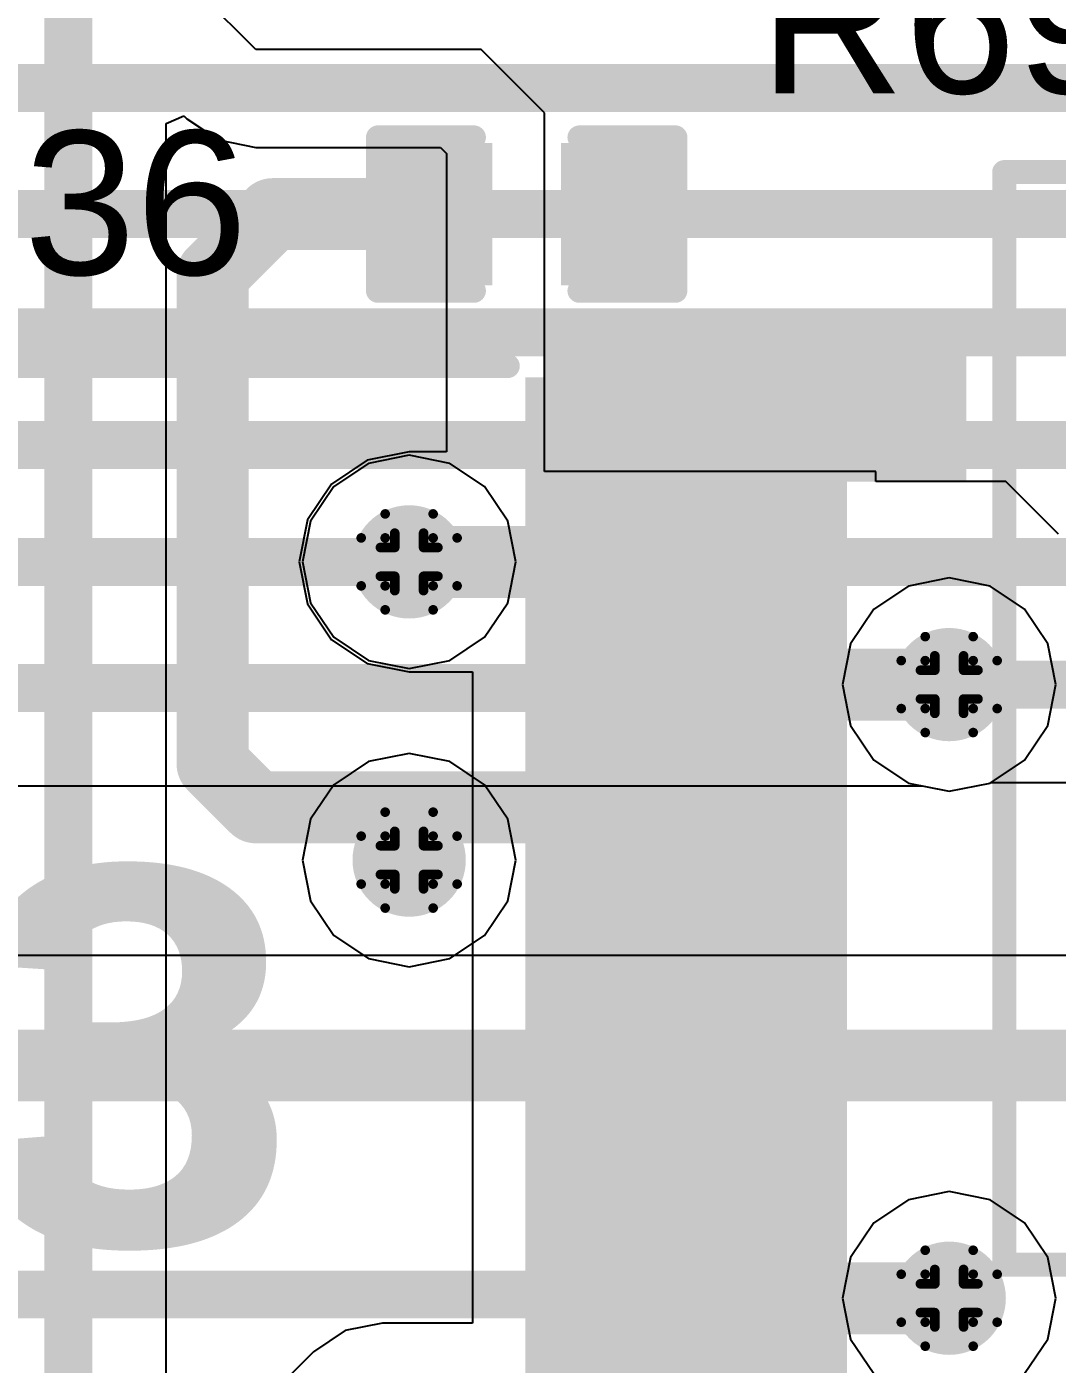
# Model space of a CAD drawing. Header units: inches. Extents: x 0 to 198, y 0 to 199.
# Drawn here: x 2.8603 to 3.0751, y 2.0759 to 2.3548 of the extents above; entities that cross this region are included whole.
import ezdxf

# ---------------------------------------------------------------- set-up
doc = ezdxf.new("R2010")
doc.units = ezdxf.units.IN
doc.header["$MEASUREMENT"] = 0
for name, color, linetype in [('Bottom Layer', 5, 'Continuous'), ('Drill Drawing', 1, 'Continuous'), ('Layer 1', 16, 'Continuous'), ('Layer 2', 76, 'Continuous'), ('Top Layer', 1, 'Continuous'), ('Top Overlay', 2, 'Continuous'), ('Top Paste', 8, 'Continuous'), ('Top Solder', 216, 'Continuous'), ('Via Holes', 16, 'Continuous')]:
    doc.layers.add(name, color=color, linetype=linetype)
doc.styles.add('Arial', font='', dxfattribs={"height": 0.2})
doc.styles.add('Arial Black_Bold', font='', dxfattribs={"height": 0.2})
doc.styles.get('Arial').set_extended_font_data('Arial')
doc.styles.get('Arial Black_Bold').set_extended_font_data('Arial Black', bold=True)

# ---------------------------------------------------------------- blocks, each defined once
blk = doc.blocks.new('24_TSSOP_46')
at = {"layer": 'Top Layer'}
for points in [[(0.08465, 0.14961), (0.1437, 0.14961), (0.1437, 0.13189), (0.08465, 0.13189)], [(0.08465, 0.12402), (0.1437, 0.12402), (0.1437, 0.1063), (0.08465, 0.1063)], [(0.08465, 0.09843), (0.1437, 0.09843), (0.1437, 0.08071), (0.08465, 0.08071)], [(0.08465, 0.07283), (0.1437, 0.07283), (0.1437, 0.05512), (0.08465, 0.05512)], [(0.08465, 0.04724), (0.1437, 0.04724), (0.1437, 0.02953), (0.08465, 0.02953)], [(0.08465, 0.02165), (0.1437, 0.02165), (0.1437, 0.00394), (0.08465, 0.00394)], [(0.08465, -0.00394), (0.1437, -0.00394), (0.1437, -0.02165), (0.08465, -0.02165)], [(0.08465, -0.02953), (0.1437, -0.02953), (0.1437, -0.04724), (0.08465, -0.04724)]]:
    blk.add_hatch(color=1, dxfattribs=at).paths.add_polyline_path(points)
at = {"layer": 'Top Paste'}
for points in [[(0.08465, 0.14961), (0.1437, 0.14961), (0.1437, 0.13189), (0.08465, 0.13189)], [(0.08465, 0.12402), (0.1437, 0.12402), (0.1437, 0.1063), (0.08465, 0.1063)], [(0.08465, 0.09843), (0.1437, 0.09843), (0.1437, 0.08071), (0.08465, 0.08071)], [(0.08465, 0.07283), (0.1437, 0.07283), (0.1437, 0.05512), (0.08465, 0.05512)], [(0.08465, 0.04724), (0.1437, 0.04724), (0.1437, 0.02953), (0.08465, 0.02953)], [(0.08465, 0.02165), (0.1437, 0.02165), (0.1437, 0.00394), (0.08465, 0.00394)], [(0.08465, -0.00394), (0.1437, -0.00394), (0.1437, -0.02165), (0.08465, -0.02165)], [(0.08465, -0.02953), (0.1437, -0.02953), (0.1437, -0.04724), (0.08465, -0.04724)]]:
    blk.add_hatch(color=8, dxfattribs=at).paths.add_polyline_path(points)
at = {"layer": 'Top Solder'}
for points in [[(0.08065, 0.15361), (0.1477, 0.15361), (0.1477, 0.12789), (0.08065, 0.12789)], [(0.08065, 0.12802), (0.1477, 0.12802), (0.1477, 0.1023), (0.08065, 0.1023)], [(0.08065, 0.10243), (0.1477, 0.10243), (0.1477, 0.07671), (0.08065, 0.07671)], [(0.08065, 0.07683), (0.1477, 0.07683), (0.1477, 0.05112), (0.08065, 0.05112)], [(0.08065, 0.05124), (0.1477, 0.05124), (0.1477, 0.02553), (0.08065, 0.02553)], [(0.08065, 0.02565), (0.1477, 0.02565), (0.1477, -0.00006), (0.08065, -0.00006)], [(0.08065, 0.00006), (0.1477, 0.00006), (0.1477, -0.02565), (0.08065, -0.02565)], [(0.08065, -0.02553), (0.1477, -0.02553), (0.1477, -0.05124), (0.08065, -0.05124)], [(0.08065, -0.05112), (0.1477, -0.05112), (0.1477, -0.07683), (0.08065, -0.07683)]]:
    blk.add_hatch(color=216, dxfattribs=at).paths.add_polyline_path(points)
at = {"layer": 'Top Overlay'}
blk.add_lwpolyline([(-0.079, 0.156, 0.005, 0.005, 0), (0.077, 0.156, 0.005, 0.005, 0)], format="xyseb", dxfattribs=at)
blk.add_lwpolyline([(0.07575, 0.156, 0.0025, 0.0025, 1), (0.07825, 0.156, 0.0025, 0.0025, 1)], format="xyseb", close=True, dxfattribs=at)
blk = doc.blocks.new('C___0402_341')
at = {"layer": 'Top Layer'}
for points in [[(-0.0275, -0.0125), (-0.0275, 0.0125), (-0.0095, 0.0125), (-0.0095, -0.0125)], [(0.0095, -0.0125), (0.0095, 0.0125), (0.0275, 0.0125), (0.0275, -0.0125)]]:
    blk.add_hatch(color=1, dxfattribs=at).paths.add_polyline_path(points)
at = {"layer": 'Top Paste'}
for points in [[(-0.0275, -0.0125), (-0.0275, 0.0125), (-0.0095, 0.0125), (-0.0095, -0.0125)], [(0.0095, -0.0125), (0.0095, 0.0125), (0.0275, 0.0125), (0.0275, -0.0125)]]:
    blk.add_hatch(color=8, dxfattribs=at).paths.add_polyline_path(points)
at = {"layer": 'Top Solder'}
for points in [[(-0.02986, -0.01486), (-0.02986, 0.01486), (-0.00714, 0.01486), (-0.00714, -0.01486)], [(0.00714, -0.01486), (0.00714, 0.01486), (0.02986, 0.01486), (0.02986, -0.01486)]]:
    blk.add_hatch(color=216, dxfattribs=at).paths.add_polyline_path(points)
at = {"layer": 'Top Overlay'}
for points in [[(-0.011, 0.016, 0.005, 0.005, 0), (-0.031, 0.016, 0.005, 0.005, 0)], [(-0.031, 0.016, 0.005, 0.005, 0), (-0.031, -0.016, 0.005, 0.005, 0)], [(0.031, 0.016, 0.005, 0.005, 0), (0.011, 0.016, 0.005, 0.005, 0)], [(0.031, 0.016, 0.005, 0.005, 0), (0.031, -0.016, 0.005, 0.005, 0)], [(-0.011, -0.016, 0.005, 0.005, 0), (-0.031, -0.016, 0.005, 0.005, 0)], [(0.031, -0.016, 0.005, 0.005, 0), (0.011, -0.016, 0.005, 0.005, 0)]]:
    blk.add_lwpolyline(points, format="xyseb", dxfattribs=at)
for points in [[(-0.03225, 0.016, 0.0025, 0.0025, 1), (-0.02975, 0.016, 0.0025, 0.0025, 1)], [(-0.03225, 0.016, 0.0025, 0.0025, 1), (-0.02975, 0.016, 0.0025, 0.0025, 1)], [(-0.01225, 0.016, 0.0025, 0.0025, 1), (-0.00975, 0.016, 0.0025, 0.0025, 1)], [(0.00975, 0.016, 0.0025, 0.0025, 1), (0.01225, 0.016, 0.0025, 0.0025, 1)], [(0.02975, 0.016, 0.0025, 0.0025, 1), (0.03225, 0.016, 0.0025, 0.0025, 1)], [(0.02975, 0.016, 0.0025, 0.0025, 1), (0.03225, 0.016, 0.0025, 0.0025, 1)], [(-0.03225, -0.016, 0.0025, 0.0025, 1), (-0.02975, -0.016, 0.0025, 0.0025, 1)], [(-0.03225, -0.016, 0.0025, 0.0025, 1), (-0.02975, -0.016, 0.0025, 0.0025, 1)], [(-0.01225, -0.016, 0.0025, 0.0025, 1), (-0.00975, -0.016, 0.0025, 0.0025, 1)], [(0.00975, -0.016, 0.0025, 0.0025, 1), (0.01225, -0.016, 0.0025, 0.0025, 1)], [(0.02975, -0.016, 0.0025, 0.0025, 1), (0.03225, -0.016, 0.0025, 0.0025, 1)], [(0.02975, -0.016, 0.0025, 0.0025, 1), (0.03225, -0.016, 0.0025, 0.0025, 1)]]:
    blk.add_lwpolyline(points, format="xyseb", close=True, dxfattribs=at)

msp = doc.modelspace()

# ---------------------------------------------------------------- hatches: boundary and pattern name
at = {"layer": 'Bottom Layer'}
h = msp.add_hatch(color=5, dxfattribs=at)
edge = h.paths.add_edge_path()
edge.add_arc((2.94, 2.24317), 0.01181, 0, 360)
h = msp.add_hatch(color=5, dxfattribs=at)
edge = h.paths.add_edge_path()
edge.add_arc((3.05258, 2.21758), 0.01181, 0, 360)
h = msp.add_hatch(color=5, dxfattribs=at)
edge = h.paths.add_edge_path()
edge.add_arc((2.94, 2.18098), 0.01181, 0, 360)
h = msp.add_hatch(color=5, dxfattribs=at)
edge = h.paths.add_edge_path()
edge.add_arc((3.05258, 2.08962), 0.01181, 0, 360)
at = {"layer": 'Layer 1'}
h = msp.add_hatch(color=16, dxfattribs=at)
edge = h.paths.add_edge_path()
edge.add_arc((2.94, 2.24317), 0.01181, 0, 360)
h = msp.add_hatch(color=16, dxfattribs=at)
edge = h.paths.add_edge_path()
edge.add_arc((3.05258, 2.21758), 0.01181, 0, 360)
h = msp.add_hatch(color=16, dxfattribs=at)
edge = h.paths.add_edge_path()
edge.add_arc((2.94, 2.18098), 0.01181, 0, 360)
h = msp.add_hatch(color=16, dxfattribs=at)
edge = h.paths.add_edge_path()
edge.add_arc((3.05258, 2.08962), 0.01181, 0, 360)
at = {"layer": 'Layer 2'}
h = msp.add_hatch(color=76, dxfattribs=at)
edge = h.paths.add_edge_path()
edge.add_arc((2.94, 2.24317), 0.01181, 0, 360)
h = msp.add_hatch(color=76, dxfattribs=at)
edge = h.paths.add_edge_path()
edge.add_arc((3.05258, 2.21758), 0.01181, 0, 360)
h = msp.add_hatch(color=76, dxfattribs=at)
edge = h.paths.add_edge_path()
edge.add_arc((2.94, 2.18098), 0.01181, 0, 360)
h = msp.add_hatch(color=76, dxfattribs=at)
edge = h.paths.add_edge_path()
edge.add_arc((3.05258, 2.08962), 0.01181, 0, 360)
at = {"layer": 'Top Layer'}
msp.add_hatch(color=1, dxfattribs=at).paths.add_polyline_path([(2.9682, 2.2599), (3.05617, 2.2599), (3.05617, 2.29102), (2.9682, 2.29102)])
h = msp.add_hatch(color=1, dxfattribs=at)
edge = h.paths.add_edge_path()
edge.add_arc((2.94, 2.24317), 0.01181, 0, 360)
h = msp.add_hatch(color=1, dxfattribs=at)
edge = h.paths.add_edge_path()
edge.add_arc((3.05258, 2.21758), 0.01181, 0, 360)
h = msp.add_hatch(color=1, dxfattribs=at)
edge = h.paths.add_edge_path()
edge.add_arc((2.94, 2.18098), 0.01181, 0, 360)
h = msp.add_hatch(color=1, dxfattribs=at)
edge = h.paths.add_edge_path()
edge.add_arc((3.05258, 2.08962), 0.01181, 0, 360)
at = {"layer": 'Via Holes'}
h = msp.add_hatch(color=7, dxfattribs=at)
edge = h.paths.add_edge_path()
edge.add_arc((2.94, 2.24317), 0.00591, 0, 360)
h = msp.add_hatch(color=7, dxfattribs=at)
edge = h.paths.add_edge_path()
edge.add_arc((3.05258, 2.21758), 0.00591, 0, 360)
h = msp.add_hatch(color=7, dxfattribs=at)
edge = h.paths.add_edge_path()
edge.add_arc((2.94, 2.18098), 0.00591, 0, 360)
h = msp.add_hatch(color=7, dxfattribs=at)
edge = h.paths.add_edge_path()
edge.add_arc((3.05258, 2.08962), 0.00591, 0, 360)

# ---------------------------------------------------------------- linework, layer by layer
at = {"layer": 'Bottom Layer'}
for p, q in [((1.47558, 2.19646), (3.04692, 2.19646)), ((3.04692, 2.19646), (3.05258, 2.19534)), ((3.05258, 2.19534), (3.06109, 2.19703)), ((3.06109, 2.19703), (3.06132, 2.19718)), ((3.06132, 2.19718), (3.3011, 2.19718)), ((3.18922, 2.16109), (2.73129, 2.16109))]:
    msp.add_line(p, q, dxfattribs=at)
for points in [[(2.34664, 2.342, 0.01, 0.01, 0), (3.43346, 2.342, 0.01, 0.01, 0)], [(2.77, 2.31569, 0.01, 0.01, 0), (3.51431, 2.31569, 0.01, 0.01, 0)], [(2.21598, 2.29102, 0.01, 0.01, 0), (3.46748, 2.29102, 0.01, 0.01, 0)], [(2.19415, 2.26754, 0.01, 0.01, 0), (3.41592, 2.26754, 0.01, 0.01, 0)], [(2.003, 2.24317, 0.01, 0.01, 0), (2.94, 2.24317, 0.01, 0.01, 0)], [(2.94, 2.24317, 0.01, 0.01, 0), (3.36312, 2.24317, 0.01, 0.01, 0)], [(1.43278, 2.21685, 0.01, 0.01, 0), (3.05185, 2.21685, 0.01, 0.01, 0)], [(3.05185, 2.21685, 0.01, 0.01, 0), (3.05258, 2.21758, 0.01, 0.01, 0)], [(3.05258, 2.21758, 0.01, 0.01, 0), (3.30955, 2.21758, 0.01, 0.01, 0)], [(2.73129, 2.13815, 0.015, 0.015, 0), (3.18922, 2.13815, 0.015, 0.015, 0)], [(2.8215, 2.0904, 0.01, 0.01, 0), (3.0518, 2.0904, 0.01, 0.01, 0)], [(3.0518, 2.0904, 0.01, 0.01, 0), (3.05258, 2.08962, 0.01, 0.01, 0)]]:
    msp.add_lwpolyline(points, format="xyseb", dxfattribs=at)
for points in [[(2.9375, 2.24317, 0.005, 0.005, 1), (2.9425, 2.24317, 0.005, 0.005, 1)], [(2.9375, 2.24317, 0.005, 0.005, 1), (2.9425, 2.24317, 0.005, 0.005, 1)], [(3.04935, 2.21685, 0.005, 0.005, 1), (3.05435, 2.21685, 0.005, 0.005, 1)], [(3.04935, 2.21685, 0.005, 0.005, 1), (3.05435, 2.21685, 0.005, 0.005, 1)], [(3.05008, 2.21758, 0.005, 0.005, 1), (3.05508, 2.21758, 0.005, 0.005, 1)], [(3.05008, 2.21758, 0.005, 0.005, 1), (3.05508, 2.21758, 0.005, 0.005, 1)], [(3.0493, 2.0904, 0.005, 0.005, 1), (3.0543, 2.0904, 0.005, 0.005, 1)], [(3.0493, 2.0904, 0.005, 0.005, 1), (3.0543, 2.0904, 0.005, 0.005, 1)], [(3.05008, 2.08962, 0.005, 0.005, 1), (3.05508, 2.08962, 0.005, 0.005, 1)]]:
    msp.add_lwpolyline(points, format="xyseb", close=True, dxfattribs=at)
at = {"layer": 'Drill Drawing'}
for points in [[(2.935, 2.24817, 0.002, 0.002, 0), (2.935, 2.25317, 0.002, 0.002, 0)], [(2.935, 2.25317, 0.002, 0.002, 0), (2.945, 2.25317, 0.002, 0.002, 0)], [(2.945, 2.24817, 0.002, 0.002, 0), (2.945, 2.25317, 0.002, 0.002, 0)], [(2.93, 2.23817, 0.002, 0.002, 0), (2.93, 2.24817, 0.002, 0.002, 0)], [(2.93, 2.24817, 0.002, 0.002, 0), (2.935, 2.24817, 0.002, 0.002, 0)], [(2.937, 2.24617, 0.002, 0.002, 0), (2.937, 2.24917, 0.002, 0.002, 0)], [(2.937, 2.24917, 0.002, 0.002, 0), (2.943, 2.24917, 0.002, 0.002, 0)], [(2.943, 2.24617, 0.002, 0.002, 0), (2.943, 2.24917, 0.002, 0.002, 0)], [(2.945, 2.24817, 0.002, 0.002, 0), (2.95, 2.24817, 0.002, 0.002, 0)], [(2.95, 2.23817, 0.002, 0.002, 0), (2.95, 2.24817, 0.002, 0.002, 0)], [(2.934, 2.24017, 0.002, 0.002, 0), (2.934, 2.24617, 0.002, 0.002, 0)], [(2.934, 2.24617, 0.002, 0.002, 0), (2.937, 2.24617, 0.002, 0.002, 0)], [(2.943, 2.24617, 0.002, 0.002, 0), (2.946, 2.24617, 0.002, 0.002, 0)], [(2.946, 2.24017, 0.002, 0.002, 0), (2.946, 2.24617, 0.002, 0.002, 0)], [(2.934, 2.24017, 0.002, 0.002, 0), (2.937, 2.24017, 0.002, 0.002, 0)], [(2.937, 2.23717, 0.002, 0.002, 0), (2.937, 2.24017, 0.002, 0.002, 0)], [(2.943, 2.24017, 0.002, 0.002, 0), (2.946, 2.24017, 0.002, 0.002, 0)], [(2.943, 2.23717, 0.002, 0.002, 0), (2.943, 2.24017, 0.002, 0.002, 0)], [(2.93, 2.23817, 0.002, 0.002, 0), (2.935, 2.23817, 0.002, 0.002, 0)], [(2.935, 2.23317, 0.002, 0.002, 0), (2.935, 2.23817, 0.002, 0.002, 0)], [(2.937, 2.23717, 0.002, 0.002, 0), (2.943, 2.23717, 0.002, 0.002, 0)], [(2.945, 2.23817, 0.002, 0.002, 0), (2.95, 2.23817, 0.002, 0.002, 0)], [(2.945, 2.23317, 0.002, 0.002, 0), (2.945, 2.23817, 0.002, 0.002, 0)], [(2.935, 2.23317, 0.002, 0.002, 0), (2.945, 2.23317, 0.002, 0.002, 0)], [(3.04758, 2.22258, 0.002, 0.002, 0), (3.04758, 2.22758, 0.002, 0.002, 0)], [(3.04758, 2.22758, 0.002, 0.002, 0), (3.05758, 2.22758, 0.002, 0.002, 0)], [(3.05758, 2.22258, 0.002, 0.002, 0), (3.05758, 2.22758, 0.002, 0.002, 0)], [(3.04258, 2.21258, 0.002, 0.002, 0), (3.04258, 2.22258, 0.002, 0.002, 0)], [(3.04258, 2.22258, 0.002, 0.002, 0), (3.04758, 2.22258, 0.002, 0.002, 0)], [(3.04958, 2.22058, 0.002, 0.002, 0), (3.04958, 2.22358, 0.002, 0.002, 0)], [(3.04958, 2.22358, 0.002, 0.002, 0), (3.05558, 2.22358, 0.002, 0.002, 0)], [(3.05558, 2.22058, 0.002, 0.002, 0), (3.05558, 2.22358, 0.002, 0.002, 0)], [(3.05758, 2.22258, 0.002, 0.002, 0), (3.06258, 2.22258, 0.002, 0.002, 0)], [(3.06258, 2.21258, 0.002, 0.002, 0), (3.06258, 2.22258, 0.002, 0.002, 0)], [(3.04658, 2.21458, 0.002, 0.002, 0), (3.04658, 2.22058, 0.002, 0.002, 0)], [(3.04658, 2.22058, 0.002, 0.002, 0), (3.04958, 2.22058, 0.002, 0.002, 0)], [(3.05558, 2.22058, 0.002, 0.002, 0), (3.05858, 2.22058, 0.002, 0.002, 0)], [(3.05858, 2.21458, 0.002, 0.002, 0), (3.05858, 2.22058, 0.002, 0.002, 0)], [(3.04658, 2.21458, 0.002, 0.002, 0), (3.04958, 2.21458, 0.002, 0.002, 0)], [(3.04958, 2.21158, 0.002, 0.002, 0), (3.04958, 2.21458, 0.002, 0.002, 0)], [(3.05558, 2.21458, 0.002, 0.002, 0), (3.05858, 2.21458, 0.002, 0.002, 0)], [(3.05558, 2.21158, 0.002, 0.002, 0), (3.05558, 2.21458, 0.002, 0.002, 0)], [(3.04258, 2.21258, 0.002, 0.002, 0), (3.04758, 2.21258, 0.002, 0.002, 0)], [(3.04758, 2.20758, 0.002, 0.002, 0), (3.04758, 2.21258, 0.002, 0.002, 0)], [(3.04958, 2.21158, 0.002, 0.002, 0), (3.05558, 2.21158, 0.002, 0.002, 0)], [(3.05758, 2.21258, 0.002, 0.002, 0), (3.06258, 2.21258, 0.002, 0.002, 0)], [(3.05758, 2.20758, 0.002, 0.002, 0), (3.05758, 2.21258, 0.002, 0.002, 0)], [(3.04758, 2.20758, 0.002, 0.002, 0), (3.05758, 2.20758, 0.002, 0.002, 0)], [(2.935, 2.18598, 0.002, 0.002, 0), (2.935, 2.19098, 0.002, 0.002, 0)], [(2.935, 2.19098, 0.002, 0.002, 0), (2.945, 2.19098, 0.002, 0.002, 0)], [(2.945, 2.18598, 0.002, 0.002, 0), (2.945, 2.19098, 0.002, 0.002, 0)], [(2.93, 2.17598, 0.002, 0.002, 0), (2.93, 2.18598, 0.002, 0.002, 0)], [(2.93, 2.18598, 0.002, 0.002, 0), (2.935, 2.18598, 0.002, 0.002, 0)], [(2.937, 2.18398, 0.002, 0.002, 0), (2.937, 2.18698, 0.002, 0.002, 0)], [(2.937, 2.18698, 0.002, 0.002, 0), (2.943, 2.18698, 0.002, 0.002, 0)], [(2.943, 2.18398, 0.002, 0.002, 0), (2.943, 2.18698, 0.002, 0.002, 0)], [(2.945, 2.18598, 0.002, 0.002, 0), (2.95, 2.18598, 0.002, 0.002, 0)], [(2.95, 2.17598, 0.002, 0.002, 0), (2.95, 2.18598, 0.002, 0.002, 0)], [(2.934, 2.17798, 0.002, 0.002, 0), (2.934, 2.18398, 0.002, 0.002, 0)], [(2.934, 2.18398, 0.002, 0.002, 0), (2.937, 2.18398, 0.002, 0.002, 0)], [(2.943, 2.18398, 0.002, 0.002, 0), (2.946, 2.18398, 0.002, 0.002, 0)], [(2.946, 2.17798, 0.002, 0.002, 0), (2.946, 2.18398, 0.002, 0.002, 0)], [(2.934, 2.17798, 0.002, 0.002, 0), (2.937, 2.17798, 0.002, 0.002, 0)], [(2.937, 2.17498, 0.002, 0.002, 0), (2.937, 2.17798, 0.002, 0.002, 0)], [(2.943, 2.17798, 0.002, 0.002, 0), (2.946, 2.17798, 0.002, 0.002, 0)], [(2.943, 2.17498, 0.002, 0.002, 0), (2.943, 2.17798, 0.002, 0.002, 0)], [(2.93, 2.17598, 0.002, 0.002, 0), (2.935, 2.17598, 0.002, 0.002, 0)], [(2.935, 2.17098, 0.002, 0.002, 0), (2.935, 2.17598, 0.002, 0.002, 0)], [(2.937, 2.17498, 0.002, 0.002, 0), (2.943, 2.17498, 0.002, 0.002, 0)], [(2.945, 2.17598, 0.002, 0.002, 0), (2.95, 2.17598, 0.002, 0.002, 0)], [(2.945, 2.17098, 0.002, 0.002, 0), (2.945, 2.17598, 0.002, 0.002, 0)], [(2.935, 2.17098, 0.002, 0.002, 0), (2.945, 2.17098, 0.002, 0.002, 0)], [(3.04758, 2.09462, 0.002, 0.002, 0), (3.04758, 2.09962, 0.002, 0.002, 0)], [(3.04758, 2.09962, 0.002, 0.002, 0), (3.05758, 2.09962, 0.002, 0.002, 0)], [(3.05758, 2.09462, 0.002, 0.002, 0), (3.05758, 2.09962, 0.002, 0.002, 0)], [(3.04258, 2.08462, 0.002, 0.002, 0), (3.04258, 2.09462, 0.002, 0.002, 0)], [(3.04258, 2.09462, 0.002, 0.002, 0), (3.04758, 2.09462, 0.002, 0.002, 0)], [(3.04958, 2.09262, 0.002, 0.002, 0), (3.04958, 2.09562, 0.002, 0.002, 0)], [(3.04958, 2.09562, 0.002, 0.002, 0), (3.05558, 2.09562, 0.002, 0.002, 0)], [(3.05558, 2.09262, 0.002, 0.002, 0), (3.05558, 2.09562, 0.002, 0.002, 0)], [(3.05758, 2.09462, 0.002, 0.002, 0), (3.06258, 2.09462, 0.002, 0.002, 0)], [(3.06258, 2.08462, 0.002, 0.002, 0), (3.06258, 2.09462, 0.002, 0.002, 0)], [(3.04658, 2.08662, 0.002, 0.002, 0), (3.04658, 2.09262, 0.002, 0.002, 0)], [(3.04658, 2.09262, 0.002, 0.002, 0), (3.04958, 2.09262, 0.002, 0.002, 0)], [(3.05558, 2.09262, 0.002, 0.002, 0), (3.05858, 2.09262, 0.002, 0.002, 0)], [(3.05858, 2.08662, 0.002, 0.002, 0), (3.05858, 2.09262, 0.002, 0.002, 0)], [(3.04658, 2.08662, 0.002, 0.002, 0), (3.04958, 2.08662, 0.002, 0.002, 0)], [(3.04958, 2.08362, 0.002, 0.002, 0), (3.04958, 2.08662, 0.002, 0.002, 0)], [(3.05558, 2.08662, 0.002, 0.002, 0), (3.05858, 2.08662, 0.002, 0.002, 0)], [(3.05558, 2.08362, 0.002, 0.002, 0), (3.05558, 2.08662, 0.002, 0.002, 0)], [(3.04258, 2.08462, 0.002, 0.002, 0), (3.04758, 2.08462, 0.002, 0.002, 0)], [(3.04758, 2.07962, 0.002, 0.002, 0), (3.04758, 2.08462, 0.002, 0.002, 0)], [(3.04958, 2.08362, 0.002, 0.002, 0), (3.05558, 2.08362, 0.002, 0.002, 0)], [(3.05758, 2.08462, 0.002, 0.002, 0), (3.06258, 2.08462, 0.002, 0.002, 0)], [(3.05758, 2.07962, 0.002, 0.002, 0), (3.05758, 2.08462, 0.002, 0.002, 0)], [(3.04758, 2.07962, 0.002, 0.002, 0), (3.05758, 2.07962, 0.002, 0.002, 0)]]:
    msp.add_lwpolyline(points, format="xyseb", dxfattribs=at)
for points in [[(2.9345, 2.25317, 0.001, 0.001, 1), (2.9355, 2.25317, 0.001, 0.001, 1)], [(2.9345, 2.25317, 0.001, 0.001, 1), (2.9355, 2.25317, 0.001, 0.001, 1)], [(2.9445, 2.25317, 0.001, 0.001, 1), (2.9455, 2.25317, 0.001, 0.001, 1)], [(2.9445, 2.25317, 0.001, 0.001, 1), (2.9455, 2.25317, 0.001, 0.001, 1)], [(2.9295, 2.24817, 0.001, 0.001, 1), (2.9305, 2.24817, 0.001, 0.001, 1)], [(2.9295, 2.24817, 0.001, 0.001, 1), (2.9305, 2.24817, 0.001, 0.001, 1)], [(2.9345, 2.24817, 0.001, 0.001, 1), (2.9355, 2.24817, 0.001, 0.001, 1)], [(2.9345, 2.24817, 0.001, 0.001, 1), (2.9355, 2.24817, 0.001, 0.001, 1)], [(2.9365, 2.24917, 0.001, 0.001, 1), (2.9375, 2.24917, 0.001, 0.001, 1)], [(2.9365, 2.24917, 0.001, 0.001, 1), (2.9375, 2.24917, 0.001, 0.001, 1)], [(2.9425, 2.24917, 0.001, 0.001, 1), (2.9435, 2.24917, 0.001, 0.001, 1)], [(2.9425, 2.24917, 0.001, 0.001, 1), (2.9435, 2.24917, 0.001, 0.001, 1)], [(2.9445, 2.24817, 0.001, 0.001, 1), (2.9455, 2.24817, 0.001, 0.001, 1)], [(2.9445, 2.24817, 0.001, 0.001, 1), (2.9455, 2.24817, 0.001, 0.001, 1)], [(2.9495, 2.24817, 0.001, 0.001, 1), (2.9505, 2.24817, 0.001, 0.001, 1)], [(2.9495, 2.24817, 0.001, 0.001, 1), (2.9505, 2.24817, 0.001, 0.001, 1)], [(2.9335, 2.24617, 0.001, 0.001, 1), (2.9345, 2.24617, 0.001, 0.001, 1)], [(2.9335, 2.24617, 0.001, 0.001, 1), (2.9345, 2.24617, 0.001, 0.001, 1)], [(2.9365, 2.24617, 0.001, 0.001, 1), (2.9375, 2.24617, 0.001, 0.001, 1)], [(2.9365, 2.24617, 0.001, 0.001, 1), (2.9375, 2.24617, 0.001, 0.001, 1)], [(2.9425, 2.24617, 0.001, 0.001, 1), (2.9435, 2.24617, 0.001, 0.001, 1)], [(2.9425, 2.24617, 0.001, 0.001, 1), (2.9435, 2.24617, 0.001, 0.001, 1)], [(2.9455, 2.24617, 0.001, 0.001, 1), (2.9465, 2.24617, 0.001, 0.001, 1)], [(2.9455, 2.24617, 0.001, 0.001, 1), (2.9465, 2.24617, 0.001, 0.001, 1)], [(2.9335, 2.24017, 0.001, 0.001, 1), (2.9345, 2.24017, 0.001, 0.001, 1)], [(2.9335, 2.24017, 0.001, 0.001, 1), (2.9345, 2.24017, 0.001, 0.001, 1)], [(2.9365, 2.24017, 0.001, 0.001, 1), (2.9375, 2.24017, 0.001, 0.001, 1)], [(2.9365, 2.24017, 0.001, 0.001, 1), (2.9375, 2.24017, 0.001, 0.001, 1)], [(2.9425, 2.24017, 0.001, 0.001, 1), (2.9435, 2.24017, 0.001, 0.001, 1)], [(2.9425, 2.24017, 0.001, 0.001, 1), (2.9435, 2.24017, 0.001, 0.001, 1)], [(2.9455, 2.24017, 0.001, 0.001, 1), (2.9465, 2.24017, 0.001, 0.001, 1)], [(2.9455, 2.24017, 0.001, 0.001, 1), (2.9465, 2.24017, 0.001, 0.001, 1)], [(2.9295, 2.23817, 0.001, 0.001, 1), (2.9305, 2.23817, 0.001, 0.001, 1)], [(2.9295, 2.23817, 0.001, 0.001, 1), (2.9305, 2.23817, 0.001, 0.001, 1)], [(2.9345, 2.23817, 0.001, 0.001, 1), (2.9355, 2.23817, 0.001, 0.001, 1)], [(2.9345, 2.23817, 0.001, 0.001, 1), (2.9355, 2.23817, 0.001, 0.001, 1)], [(2.9365, 2.23717, 0.001, 0.001, 1), (2.9375, 2.23717, 0.001, 0.001, 1)], [(2.9365, 2.23717, 0.001, 0.001, 1), (2.9375, 2.23717, 0.001, 0.001, 1)], [(2.9425, 2.23717, 0.001, 0.001, 1), (2.9435, 2.23717, 0.001, 0.001, 1)], [(2.9425, 2.23717, 0.001, 0.001, 1), (2.9435, 2.23717, 0.001, 0.001, 1)], [(2.9445, 2.23817, 0.001, 0.001, 1), (2.9455, 2.23817, 0.001, 0.001, 1)], [(2.9445, 2.23817, 0.001, 0.001, 1), (2.9455, 2.23817, 0.001, 0.001, 1)], [(2.9495, 2.23817, 0.001, 0.001, 1), (2.9505, 2.23817, 0.001, 0.001, 1)], [(2.9495, 2.23817, 0.001, 0.001, 1), (2.9505, 2.23817, 0.001, 0.001, 1)], [(2.9345, 2.23317, 0.001, 0.001, 1), (2.9355, 2.23317, 0.001, 0.001, 1)], [(2.9345, 2.23317, 0.001, 0.001, 1), (2.9355, 2.23317, 0.001, 0.001, 1)], [(2.9445, 2.23317, 0.001, 0.001, 1), (2.9455, 2.23317, 0.001, 0.001, 1)], [(2.9445, 2.23317, 0.001, 0.001, 1), (2.9455, 2.23317, 0.001, 0.001, 1)], [(3.04708, 2.22758, 0.001, 0.001, 1), (3.04808, 2.22758, 0.001, 0.001, 1)], [(3.04708, 2.22758, 0.001, 0.001, 1), (3.04808, 2.22758, 0.001, 0.001, 1)], [(3.05708, 2.22758, 0.001, 0.001, 1), (3.05808, 2.22758, 0.001, 0.001, 1)], [(3.05708, 2.22758, 0.001, 0.001, 1), (3.05808, 2.22758, 0.001, 0.001, 1)], [(3.04208, 2.22258, 0.001, 0.001, 1), (3.04308, 2.22258, 0.001, 0.001, 1)], [(3.04208, 2.22258, 0.001, 0.001, 1), (3.04308, 2.22258, 0.001, 0.001, 1)], [(3.04708, 2.22258, 0.001, 0.001, 1), (3.04808, 2.22258, 0.001, 0.001, 1)], [(3.04708, 2.22258, 0.001, 0.001, 1), (3.04808, 2.22258, 0.001, 0.001, 1)], [(3.04908, 2.22358, 0.001, 0.001, 1), (3.05008, 2.22358, 0.001, 0.001, 1)], [(3.04908, 2.22358, 0.001, 0.001, 1), (3.05008, 2.22358, 0.001, 0.001, 1)], [(3.05508, 2.22358, 0.001, 0.001, 1), (3.05608, 2.22358, 0.001, 0.001, 1)], [(3.05508, 2.22358, 0.001, 0.001, 1), (3.05608, 2.22358, 0.001, 0.001, 1)], [(3.05708, 2.22258, 0.001, 0.001, 1), (3.05808, 2.22258, 0.001, 0.001, 1)], [(3.05708, 2.22258, 0.001, 0.001, 1), (3.05808, 2.22258, 0.001, 0.001, 1)], [(3.06208, 2.22258, 0.001, 0.001, 1), (3.06308, 2.22258, 0.001, 0.001, 1)], [(3.06208, 2.22258, 0.001, 0.001, 1), (3.06308, 2.22258, 0.001, 0.001, 1)], [(3.04608, 2.22058, 0.001, 0.001, 1), (3.04708, 2.22058, 0.001, 0.001, 1)], [(3.04608, 2.22058, 0.001, 0.001, 1), (3.04708, 2.22058, 0.001, 0.001, 1)], [(3.04908, 2.22058, 0.001, 0.001, 1), (3.05008, 2.22058, 0.001, 0.001, 1)], [(3.04908, 2.22058, 0.001, 0.001, 1), (3.05008, 2.22058, 0.001, 0.001, 1)], [(3.05508, 2.22058, 0.001, 0.001, 1), (3.05608, 2.22058, 0.001, 0.001, 1)], [(3.05508, 2.22058, 0.001, 0.001, 1), (3.05608, 2.22058, 0.001, 0.001, 1)], [(3.05808, 2.22058, 0.001, 0.001, 1), (3.05908, 2.22058, 0.001, 0.001, 1)], [(3.05808, 2.22058, 0.001, 0.001, 1), (3.05908, 2.22058, 0.001, 0.001, 1)], [(3.04608, 2.21458, 0.001, 0.001, 1), (3.04708, 2.21458, 0.001, 0.001, 1)], [(3.04608, 2.21458, 0.001, 0.001, 1), (3.04708, 2.21458, 0.001, 0.001, 1)], [(3.04908, 2.21458, 0.001, 0.001, 1), (3.05008, 2.21458, 0.001, 0.001, 1)], [(3.04908, 2.21458, 0.001, 0.001, 1), (3.05008, 2.21458, 0.001, 0.001, 1)], [(3.05508, 2.21458, 0.001, 0.001, 1), (3.05608, 2.21458, 0.001, 0.001, 1)], [(3.05508, 2.21458, 0.001, 0.001, 1), (3.05608, 2.21458, 0.001, 0.001, 1)], [(3.05808, 2.21458, 0.001, 0.001, 1), (3.05908, 2.21458, 0.001, 0.001, 1)], [(3.05808, 2.21458, 0.001, 0.001, 1), (3.05908, 2.21458, 0.001, 0.001, 1)], [(3.04208, 2.21258, 0.001, 0.001, 1), (3.04308, 2.21258, 0.001, 0.001, 1)], [(3.04208, 2.21258, 0.001, 0.001, 1), (3.04308, 2.21258, 0.001, 0.001, 1)], [(3.04708, 2.21258, 0.001, 0.001, 1), (3.04808, 2.21258, 0.001, 0.001, 1)], [(3.04708, 2.21258, 0.001, 0.001, 1), (3.04808, 2.21258, 0.001, 0.001, 1)], [(3.04908, 2.21158, 0.001, 0.001, 1), (3.05008, 2.21158, 0.001, 0.001, 1)], [(3.04908, 2.21158, 0.001, 0.001, 1), (3.05008, 2.21158, 0.001, 0.001, 1)], [(3.05508, 2.21158, 0.001, 0.001, 1), (3.05608, 2.21158, 0.001, 0.001, 1)], [(3.05508, 2.21158, 0.001, 0.001, 1), (3.05608, 2.21158, 0.001, 0.001, 1)], [(3.05708, 2.21258, 0.001, 0.001, 1), (3.05808, 2.21258, 0.001, 0.001, 1)], [(3.05708, 2.21258, 0.001, 0.001, 1), (3.05808, 2.21258, 0.001, 0.001, 1)], [(3.06208, 2.21258, 0.001, 0.001, 1), (3.06308, 2.21258, 0.001, 0.001, 1)], [(3.06208, 2.21258, 0.001, 0.001, 1), (3.06308, 2.21258, 0.001, 0.001, 1)], [(3.04708, 2.20758, 0.001, 0.001, 1), (3.04808, 2.20758, 0.001, 0.001, 1)], [(3.04708, 2.20758, 0.001, 0.001, 1), (3.04808, 2.20758, 0.001, 0.001, 1)], [(3.05708, 2.20758, 0.001, 0.001, 1), (3.05808, 2.20758, 0.001, 0.001, 1)], [(3.05708, 2.20758, 0.001, 0.001, 1), (3.05808, 2.20758, 0.001, 0.001, 1)], [(2.9345, 2.19098, 0.001, 0.001, 1), (2.9355, 2.19098, 0.001, 0.001, 1)], [(2.9345, 2.19098, 0.001, 0.001, 1), (2.9355, 2.19098, 0.001, 0.001, 1)], [(2.9445, 2.19098, 0.001, 0.001, 1), (2.9455, 2.19098, 0.001, 0.001, 1)], [(2.9445, 2.19098, 0.001, 0.001, 1), (2.9455, 2.19098, 0.001, 0.001, 1)], [(2.9295, 2.18598, 0.001, 0.001, 1), (2.9305, 2.18598, 0.001, 0.001, 1)], [(2.9295, 2.18598, 0.001, 0.001, 1), (2.9305, 2.18598, 0.001, 0.001, 1)], [(2.9345, 2.18598, 0.001, 0.001, 1), (2.9355, 2.18598, 0.001, 0.001, 1)], [(2.9345, 2.18598, 0.001, 0.001, 1), (2.9355, 2.18598, 0.001, 0.001, 1)], [(2.9365, 2.18698, 0.001, 0.001, 1), (2.9375, 2.18698, 0.001, 0.001, 1)], [(2.9365, 2.18698, 0.001, 0.001, 1), (2.9375, 2.18698, 0.001, 0.001, 1)], [(2.9425, 2.18698, 0.001, 0.001, 1), (2.9435, 2.18698, 0.001, 0.001, 1)], [(2.9425, 2.18698, 0.001, 0.001, 1), (2.9435, 2.18698, 0.001, 0.001, 1)], [(2.9445, 2.18598, 0.001, 0.001, 1), (2.9455, 2.18598, 0.001, 0.001, 1)], [(2.9445, 2.18598, 0.001, 0.001, 1), (2.9455, 2.18598, 0.001, 0.001, 1)], [(2.9495, 2.18598, 0.001, 0.001, 1), (2.9505, 2.18598, 0.001, 0.001, 1)], [(2.9495, 2.18598, 0.001, 0.001, 1), (2.9505, 2.18598, 0.001, 0.001, 1)], [(2.9335, 2.18398, 0.001, 0.001, 1), (2.9345, 2.18398, 0.001, 0.001, 1)], [(2.9335, 2.18398, 0.001, 0.001, 1), (2.9345, 2.18398, 0.001, 0.001, 1)], [(2.9365, 2.18398, 0.001, 0.001, 1), (2.9375, 2.18398, 0.001, 0.001, 1)], [(2.9365, 2.18398, 0.001, 0.001, 1), (2.9375, 2.18398, 0.001, 0.001, 1)], [(2.9425, 2.18398, 0.001, 0.001, 1), (2.9435, 2.18398, 0.001, 0.001, 1)], [(2.9425, 2.18398, 0.001, 0.001, 1), (2.9435, 2.18398, 0.001, 0.001, 1)], [(2.9455, 2.18398, 0.001, 0.001, 1), (2.9465, 2.18398, 0.001, 0.001, 1)], [(2.9455, 2.18398, 0.001, 0.001, 1), (2.9465, 2.18398, 0.001, 0.001, 1)], [(2.9335, 2.17798, 0.001, 0.001, 1), (2.9345, 2.17798, 0.001, 0.001, 1)], [(2.9335, 2.17798, 0.001, 0.001, 1), (2.9345, 2.17798, 0.001, 0.001, 1)], [(2.9365, 2.17798, 0.001, 0.001, 1), (2.9375, 2.17798, 0.001, 0.001, 1)], [(2.9365, 2.17798, 0.001, 0.001, 1), (2.9375, 2.17798, 0.001, 0.001, 1)], [(2.9425, 2.17798, 0.001, 0.001, 1), (2.9435, 2.17798, 0.001, 0.001, 1)], [(2.9425, 2.17798, 0.001, 0.001, 1), (2.9435, 2.17798, 0.001, 0.001, 1)], [(2.9455, 2.17798, 0.001, 0.001, 1), (2.9465, 2.17798, 0.001, 0.001, 1)], [(2.9455, 2.17798, 0.001, 0.001, 1), (2.9465, 2.17798, 0.001, 0.001, 1)], [(2.9295, 2.17598, 0.001, 0.001, 1), (2.9305, 2.17598, 0.001, 0.001, 1)], [(2.9295, 2.17598, 0.001, 0.001, 1), (2.9305, 2.17598, 0.001, 0.001, 1)], [(2.9345, 2.17598, 0.001, 0.001, 1), (2.9355, 2.17598, 0.001, 0.001, 1)], [(2.9345, 2.17598, 0.001, 0.001, 1), (2.9355, 2.17598, 0.001, 0.001, 1)], [(2.9365, 2.17498, 0.001, 0.001, 1), (2.9375, 2.17498, 0.001, 0.001, 1)], [(2.9365, 2.17498, 0.001, 0.001, 1), (2.9375, 2.17498, 0.001, 0.001, 1)], [(2.9425, 2.17498, 0.001, 0.001, 1), (2.9435, 2.17498, 0.001, 0.001, 1)], [(2.9425, 2.17498, 0.001, 0.001, 1), (2.9435, 2.17498, 0.001, 0.001, 1)], [(2.9445, 2.17598, 0.001, 0.001, 1), (2.9455, 2.17598, 0.001, 0.001, 1)], [(2.9445, 2.17598, 0.001, 0.001, 1), (2.9455, 2.17598, 0.001, 0.001, 1)], [(2.9495, 2.17598, 0.001, 0.001, 1), (2.9505, 2.17598, 0.001, 0.001, 1)], [(2.9495, 2.17598, 0.001, 0.001, 1), (2.9505, 2.17598, 0.001, 0.001, 1)], [(2.9345, 2.17098, 0.001, 0.001, 1), (2.9355, 2.17098, 0.001, 0.001, 1)], [(2.9345, 2.17098, 0.001, 0.001, 1), (2.9355, 2.17098, 0.001, 0.001, 1)], [(2.9445, 2.17098, 0.001, 0.001, 1), (2.9455, 2.17098, 0.001, 0.001, 1)], [(2.9445, 2.17098, 0.001, 0.001, 1), (2.9455, 2.17098, 0.001, 0.001, 1)], [(3.04708, 2.09962, 0.001, 0.001, 1), (3.04808, 2.09962, 0.001, 0.001, 1)], [(3.04708, 2.09962, 0.001, 0.001, 1), (3.04808, 2.09962, 0.001, 0.001, 1)], [(3.05708, 2.09962, 0.001, 0.001, 1), (3.05808, 2.09962, 0.001, 0.001, 1)], [(3.05708, 2.09962, 0.001, 0.001, 1), (3.05808, 2.09962, 0.001, 0.001, 1)], [(3.04208, 2.09462, 0.001, 0.001, 1), (3.04308, 2.09462, 0.001, 0.001, 1)], [(3.04208, 2.09462, 0.001, 0.001, 1), (3.04308, 2.09462, 0.001, 0.001, 1)], [(3.04708, 2.09462, 0.001, 0.001, 1), (3.04808, 2.09462, 0.001, 0.001, 1)], [(3.04708, 2.09462, 0.001, 0.001, 1), (3.04808, 2.09462, 0.001, 0.001, 1)], [(3.04908, 2.09562, 0.001, 0.001, 1), (3.05008, 2.09562, 0.001, 0.001, 1)], [(3.04908, 2.09562, 0.001, 0.001, 1), (3.05008, 2.09562, 0.001, 0.001, 1)], [(3.05508, 2.09562, 0.001, 0.001, 1), (3.05608, 2.09562, 0.001, 0.001, 1)], [(3.05508, 2.09562, 0.001, 0.001, 1), (3.05608, 2.09562, 0.001, 0.001, 1)], [(3.05708, 2.09462, 0.001, 0.001, 1), (3.05808, 2.09462, 0.001, 0.001, 1)], [(3.05708, 2.09462, 0.001, 0.001, 1), (3.05808, 2.09462, 0.001, 0.001, 1)], [(3.06208, 2.09462, 0.001, 0.001, 1), (3.06308, 2.09462, 0.001, 0.001, 1)], [(3.06208, 2.09462, 0.001, 0.001, 1), (3.06308, 2.09462, 0.001, 0.001, 1)], [(3.04608, 2.09262, 0.001, 0.001, 1), (3.04708, 2.09262, 0.001, 0.001, 1)], [(3.04608, 2.09262, 0.001, 0.001, 1), (3.04708, 2.09262, 0.001, 0.001, 1)], [(3.04908, 2.09262, 0.001, 0.001, 1), (3.05008, 2.09262, 0.001, 0.001, 1)], [(3.04908, 2.09262, 0.001, 0.001, 1), (3.05008, 2.09262, 0.001, 0.001, 1)], [(3.05508, 2.09262, 0.001, 0.001, 1), (3.05608, 2.09262, 0.001, 0.001, 1)], [(3.05508, 2.09262, 0.001, 0.001, 1), (3.05608, 2.09262, 0.001, 0.001, 1)], [(3.05808, 2.09262, 0.001, 0.001, 1), (3.05908, 2.09262, 0.001, 0.001, 1)], [(3.05808, 2.09262, 0.001, 0.001, 1), (3.05908, 2.09262, 0.001, 0.001, 1)], [(3.04608, 2.08662, 0.001, 0.001, 1), (3.04708, 2.08662, 0.001, 0.001, 1)], [(3.04608, 2.08662, 0.001, 0.001, 1), (3.04708, 2.08662, 0.001, 0.001, 1)], [(3.04908, 2.08662, 0.001, 0.001, 1), (3.05008, 2.08662, 0.001, 0.001, 1)], [(3.04908, 2.08662, 0.001, 0.001, 1), (3.05008, 2.08662, 0.001, 0.001, 1)], [(3.05508, 2.08662, 0.001, 0.001, 1), (3.05608, 2.08662, 0.001, 0.001, 1)], [(3.05508, 2.08662, 0.001, 0.001, 1), (3.05608, 2.08662, 0.001, 0.001, 1)], [(3.05808, 2.08662, 0.001, 0.001, 1), (3.05908, 2.08662, 0.001, 0.001, 1)], [(3.05808, 2.08662, 0.001, 0.001, 1), (3.05908, 2.08662, 0.001, 0.001, 1)], [(3.04208, 2.08462, 0.001, 0.001, 1), (3.04308, 2.08462, 0.001, 0.001, 1)], [(3.04208, 2.08462, 0.001, 0.001, 1), (3.04308, 2.08462, 0.001, 0.001, 1)], [(3.04708, 2.08462, 0.001, 0.001, 1), (3.04808, 2.08462, 0.001, 0.001, 1)], [(3.04708, 2.08462, 0.001, 0.001, 1), (3.04808, 2.08462, 0.001, 0.001, 1)], [(3.04908, 2.08362, 0.001, 0.001, 1), (3.05008, 2.08362, 0.001, 0.001, 1)], [(3.04908, 2.08362, 0.001, 0.001, 1), (3.05008, 2.08362, 0.001, 0.001, 1)], [(3.05508, 2.08362, 0.001, 0.001, 1), (3.05608, 2.08362, 0.001, 0.001, 1)], [(3.05508, 2.08362, 0.001, 0.001, 1), (3.05608, 2.08362, 0.001, 0.001, 1)], [(3.05708, 2.08462, 0.001, 0.001, 1), (3.05808, 2.08462, 0.001, 0.001, 1)], [(3.05708, 2.08462, 0.001, 0.001, 1), (3.05808, 2.08462, 0.001, 0.001, 1)], [(3.06208, 2.08462, 0.001, 0.001, 1), (3.06308, 2.08462, 0.001, 0.001, 1)], [(3.06208, 2.08462, 0.001, 0.001, 1), (3.06308, 2.08462, 0.001, 0.001, 1)], [(3.04708, 2.07962, 0.001, 0.001, 1), (3.04808, 2.07962, 0.001, 0.001, 1)], [(3.04708, 2.07962, 0.001, 0.001, 1), (3.04808, 2.07962, 0.001, 0.001, 1)], [(3.05708, 2.07962, 0.001, 0.001, 1), (3.05808, 2.07962, 0.001, 0.001, 1)], [(3.05708, 2.07962, 0.001, 0.001, 1), (3.05808, 2.07962, 0.001, 0.001, 1)]]:
    msp.add_lwpolyline(points, format="xyseb", close=True, dxfattribs=at)
at = {"layer": 'Layer 1'}
for p, q in [((2.94, 2.2654), (2.93149, 2.26371)), ((2.94851, 2.26371), (2.94, 2.2654)), ((2.93149, 2.26371), (2.92428, 2.25889)), ((2.95572, 2.25889), (2.94851, 2.26371)), ((2.92428, 2.25889), (2.91945, 2.25168)), ((2.96055, 2.25168), (2.95572, 2.25889)), ((2.91945, 2.25168), (2.91776, 2.24317)), ((2.96224, 2.24317), (2.96055, 2.25168)), ((2.91776, 2.24317), (2.91945, 2.23466)), ((2.96055, 2.23466), (2.96224, 2.24317)), ((3.05258, 2.23981), (3.04407, 2.23812)), ((3.06109, 2.23812), (3.05258, 2.23981)), ((3.04407, 2.23812), (3.03685, 2.2333)), ((3.0683, 2.2333), (3.06109, 2.23812)), ((2.91945, 2.23466), (2.92428, 2.22744)), ((2.95572, 2.22744), (2.96055, 2.23466)), ((3.03685, 2.2333), (3.03203, 2.22609)), ((3.07312, 2.22609), (3.0683, 2.2333)), ((2.92428, 2.22744), (2.93149, 2.22262)), ((2.94851, 2.22262), (2.95572, 2.22744)), ((3.03203, 2.22609), (3.03034, 2.21758)), ((3.07481, 2.21758), (3.07312, 2.22609)), ((2.93149, 2.22262), (2.94, 2.22093)), ((2.94, 2.22093), (2.94851, 2.22262)), ((3.03034, 2.21758), (3.03203, 2.20907)), ((3.07312, 2.20907), (3.07481, 2.21758)), ((3.03203, 2.20907), (3.03685, 2.20185)), ((3.0683, 2.20185), (3.07312, 2.20907)), ((3.03685, 2.20185), (3.04407, 2.19703)), ((3.06109, 2.19703), (3.0683, 2.20185)), ((3.04407, 2.19703), (3.05258, 2.19534)), ((3.05258, 2.19534), (3.06109, 2.19703)), ((3.05258, 2.11186), (3.04407, 2.11017)), ((3.06109, 2.11017), (3.05258, 2.11186)), ((3.04407, 2.11017), (3.03685, 2.10535)), ((3.0683, 2.10535), (3.06109, 2.11017)), ((3.03685, 2.10535), (3.03203, 2.09813)), ((3.07312, 2.09813), (3.0683, 2.10535)), ((3.03203, 2.09813), (3.03034, 2.08962)), ((3.07481, 2.08962), (3.07312, 2.09813)), ((3.03034, 2.08962), (3.03203, 2.08111)), ((3.07312, 2.08111), (3.07481, 2.08962)), ((3.03203, 2.08111), (3.03685, 2.0739)), ((3.0683, 2.0739), (3.07312, 2.08111))]:
    msp.add_line(p, q, dxfattribs=at)
at = {"layer": 'Layer 2'}
for p, q in [((2.94, 2.2654), (2.93149, 2.26371)), ((2.94851, 2.26371), (2.94, 2.2654)), ((2.93149, 2.26371), (2.92428, 2.25889)), ((2.95572, 2.25889), (2.94851, 2.26371)), ((2.92428, 2.25889), (2.91945, 2.25168)), ((2.96055, 2.25168), (2.95572, 2.25889)), ((2.91945, 2.25168), (2.91776, 2.24317)), ((2.96224, 2.24317), (2.96055, 2.25168)), ((2.91776, 2.24317), (2.91945, 2.23466)), ((2.96055, 2.23466), (2.96224, 2.24317)), ((3.05258, 2.23981), (3.04407, 2.23812)), ((3.06109, 2.23812), (3.05258, 2.23981)), ((3.04407, 2.23812), (3.03685, 2.2333)), ((3.0683, 2.2333), (3.06109, 2.23812)), ((2.91945, 2.23466), (2.92428, 2.22744)), ((2.95572, 2.22744), (2.96055, 2.23466)), ((3.03685, 2.2333), (3.03203, 2.22609)), ((3.07312, 2.22609), (3.0683, 2.2333)), ((2.92428, 2.22744), (2.93149, 2.22262)), ((2.94851, 2.22262), (2.95572, 2.22744)), ((3.03203, 2.22609), (3.03034, 2.21758)), ((3.07481, 2.21758), (3.07312, 2.22609)), ((2.93149, 2.22262), (2.94, 2.22093)), ((2.94, 2.22093), (2.94851, 2.22262)), ((3.03034, 2.21758), (3.03203, 2.20907)), ((3.07312, 2.20907), (3.07481, 2.21758)), ((3.03203, 2.20907), (3.03685, 2.20185)), ((3.0683, 2.20185), (3.07312, 2.20907)), ((2.93149, 2.20153), (2.92428, 2.19671)), ((2.94, 2.20322), (2.93149, 2.20153)), ((2.94851, 2.20153), (2.94, 2.20322)), ((2.95572, 2.19671), (2.94851, 2.20153)), ((3.03685, 2.20185), (3.04407, 2.19703)), ((3.06109, 2.19703), (3.0683, 2.20185)), ((2.92428, 2.19671), (2.91945, 2.18949)), ((2.96055, 2.18949), (2.95572, 2.19671)), ((3.04407, 2.19703), (3.05258, 2.19534)), ((3.05258, 2.19534), (3.06109, 2.19703)), ((2.91945, 2.18949), (2.91776, 2.18098)), ((2.96224, 2.18098), (2.96055, 2.18949)), ((2.91776, 2.18098), (2.91945, 2.17247)), ((2.96055, 2.17247), (2.96224, 2.18098)), ((2.91945, 2.17247), (2.92428, 2.16526)), ((2.95572, 2.16526), (2.96055, 2.17247)), ((2.92428, 2.16526), (2.93149, 2.16044)), ((2.94851, 2.16044), (2.95572, 2.16526)), ((2.93149, 2.16044), (2.94, 2.15875)), ((2.94, 2.15875), (2.94851, 2.16044)), ((3.05258, 2.11186), (3.04407, 2.11017)), ((3.06109, 2.11017), (3.05258, 2.11186)), ((3.04407, 2.11017), (3.03685, 2.10535)), ((3.0683, 2.10535), (3.06109, 2.11017)), ((3.03685, 2.10535), (3.03203, 2.09813)), ((3.07312, 2.09813), (3.0683, 2.10535)), ((3.03203, 2.09813), (3.03034, 2.08962)), ((3.07481, 2.08962), (3.07312, 2.09813)), ((3.03034, 2.08962), (3.03203, 2.08111)), ((3.07312, 2.08111), (3.07481, 2.08962)), ((3.03203, 2.08111), (3.03685, 2.0739)), ((3.0683, 2.0739), (3.07312, 2.08111))]:
    msp.add_line(p, q, dxfattribs=at)
at = {"layer": 'Top Layer'}
for p, q in [((2.90805, 2.35), (2.89, 2.36805)), ((2.955, 2.35), (2.90805, 2.35)), ((2.9682, 2.3368), (2.955, 2.35)), ((2.88937, 2.33462), (2.89306, 2.33615)), ((2.88937, 2.05345), (2.88937, 2.33462)), ((2.89306, 2.33615), (2.89363, 2.33558)), ((2.89363, 2.33558), (2.90025, 2.33116)), ((2.9682, 2.26202), (2.9682, 2.3368)), ((2.90025, 2.33116), (2.90805, 2.32961)), ((2.90805, 2.32961), (2.94655, 2.32961)), ((2.94655, 2.32961), (2.94781, 2.32835)), ((2.94781, 2.32835), (2.94781, 2.29102)), ((2.94781, 2.29102), (2.94781, 2.26611)), ((2.94, 2.26611), (2.93122, 2.26436)), ((2.94781, 2.26611), (2.94, 2.26611)), ((2.93122, 2.26436), (2.92378, 2.25939)), ((3.03726, 2.26202), (2.9682, 2.26202)), ((3.03726, 2.2599), (3.03726, 2.26202)), ((2.92378, 2.25939), (2.91881, 2.25195)), ((3.06441, 2.2599), (3.03726, 2.2599)), ((3.07539, 2.24892), (3.06441, 2.2599)), ((2.91881, 2.25195), (2.91706, 2.24317)), ((2.91706, 2.24317), (2.91881, 2.23439)), ((2.91881, 2.23439), (2.92378, 2.22694)), ((2.92378, 2.22694), (2.93122, 2.22197)), ((2.93122, 2.22197), (2.94, 2.22023)), ((2.94, 2.22023), (2.9532, 2.22023)), ((2.9532, 2.22023), (2.9532, 2.19372)), ((2.9532, 2.19372), (2.9532, 2.19372)), ((2.9532, 2.19372), (2.9532, 2.19025)), ((2.9532, 2.19025), (2.9532, 2.19025)), ((2.9532, 2.19025), (2.9532, 2.14254)), ((2.9532, 2.14254), (2.9532, 2.11695)), ((2.9532, 2.11695), (2.9532, 2.08442)), ((2.93445, 2.08442), (2.92665, 2.08287)), ((2.9532, 2.08442), (2.93445, 2.08442)), ((2.92665, 2.08287), (2.92003, 2.07845)), ((2.92003, 2.07845), (2.89292, 2.05135))]:
    msp.add_line(p, q, dxfattribs=at)
for points in [[(2.86898, 2.05242, 0.01, 0.01, 0), (2.86898, 3.40137, 0.01, 0.01, 0)], [(2.89902, 2.30319, 0.015, 0.015, 0), (2.91152, 2.31569, 0.015, 0.015, 0)], [(2.91152, 2.31569, 0.015, 0.015, 0), (2.946, 2.31569, 0.015, 0.015, 0)], [(2.89902, 2.20101, 0.015, 0.015, 0), (2.89902, 2.30319, 0.015, 0.015, 0)], [(2.94, 2.24317, 0.015, 0.015, 0), (2.99773, 2.24317, 0.015, 0.015, 0)], [(2.99773, 2.21758, 0.015, 0.015, 0), (3.05258, 2.21758, 0.015, 0.015, 0)], [(2.89902, 2.20101, 0.015, 0.015, 0), (2.90805, 2.19198, 0.015, 0.015, 0)], [(2.90805, 2.19198, 0.015, 0.015, 0), (2.94, 2.19198, 0.015, 0.015, 0)], [(2.94, 2.19198, 0.015, 0.015, 0), (2.99773, 2.19198, 0.015, 0.015, 0)], [(2.99773, 2.08962, 0.015, 0.015, 0), (3.05258, 2.08962, 0.015, 0.015, 0)]]:
    msp.add_lwpolyline(points, format="xyseb", dxfattribs=at)
for points in [[(2.90777, 2.31569, 0.0075, 0.0075, 1), (2.91527, 2.31569, 0.0075, 0.0075, 1)], [(2.90777, 2.31569, 0.0075, 0.0075, 1), (2.91527, 2.31569, 0.0075, 0.0075, 1)], [(2.94225, 2.31569, 0.0075, 0.0075, 1), (2.94975, 2.31569, 0.0075, 0.0075, 1)], [(2.89527, 2.30319, 0.0075, 0.0075, 1), (2.90277, 2.30319, 0.0075, 0.0075, 1)], [(2.89527, 2.30319, 0.0075, 0.0075, 1), (2.90277, 2.30319, 0.0075, 0.0075, 1)], [(2.93625, 2.24317, 0.0075, 0.0075, 1), (2.94375, 2.24317, 0.0075, 0.0075, 1)], [(2.99398, 2.24317, 0.0075, 0.0075, 1), (3.00148, 2.24317, 0.0075, 0.0075, 1)], [(2.99398, 2.21758, 0.0075, 0.0075, 1), (3.00148, 2.21758, 0.0075, 0.0075, 1)], [(3.04883, 2.21758, 0.0075, 0.0075, 1), (3.05633, 2.21758, 0.0075, 0.0075, 1)], [(2.89527, 2.20101, 0.0075, 0.0075, 1), (2.90277, 2.20101, 0.0075, 0.0075, 1)], [(2.89527, 2.20101, 0.0075, 0.0075, 1), (2.90277, 2.20101, 0.0075, 0.0075, 1)], [(2.9043, 2.19198, 0.0075, 0.0075, 1), (2.9118, 2.19198, 0.0075, 0.0075, 1)], [(2.9043, 2.19198, 0.0075, 0.0075, 1), (2.9118, 2.19198, 0.0075, 0.0075, 1)], [(2.93625, 2.19198, 0.0075, 0.0075, 1), (2.94375, 2.19198, 0.0075, 0.0075, 1)], [(2.93625, 2.19198, 0.0075, 0.0075, 1), (2.94375, 2.19198, 0.0075, 0.0075, 1)], [(2.99398, 2.19198, 0.0075, 0.0075, 1), (3.00148, 2.19198, 0.0075, 0.0075, 1)], [(2.99398, 2.08962, 0.0075, 0.0075, 1), (3.00148, 2.08962, 0.0075, 0.0075, 1)], [(3.04883, 2.08962, 0.0075, 0.0075, 1), (3.05633, 2.08962, 0.0075, 0.0075, 1)]]:
    msp.add_lwpolyline(points, format="xyseb", close=True, dxfattribs=at)
at = {"layer": 'Top Overlay'}
for points in [[(3.06404, 2.32445, 0.005, 0.005, 0), (3.19309, 2.32445, 0.005, 0.005, 0)], [(3.06404, 2.09661, 0.005, 0.005, 0), (3.06404, 2.32445, 0.005, 0.005, 0)], [(3.06404, 2.09661, 0.005, 0.005, 0), (3.19309, 2.09661, 0.005, 0.005, 0)]]:
    msp.add_lwpolyline(points, format="xyseb", dxfattribs=at)
for points in [[(3.06279, 2.32445, 0.0025, 0.0025, 1), (3.06529, 2.32445, 0.0025, 0.0025, 1)], [(3.06279, 2.32445, 0.0025, 0.0025, 1), (3.06529, 2.32445, 0.0025, 0.0025, 1)], [(3.06279, 2.09661, 0.0025, 0.0025, 1), (3.06529, 2.09661, 0.0025, 0.0025, 1)], [(3.06279, 2.09661, 0.0025, 0.0025, 1), (3.06529, 2.09661, 0.0025, 0.0025, 1)]]:
    msp.add_lwpolyline(points, format="xyseb", close=True, dxfattribs=at)

# ---------------------------------------------------------------- block references
at = {"rotation": 180}
msp.add_blockref('C___0402_341', (2.9645, 2.31569), dxfattribs=at)
msp.add_blockref('24_TSSOP_46', (2.88356, 2.12801))

# ---------------------------------------------------------------- texts
at = {"layer": 'Top Overlay', "style": 'Arial'}
for s, p in [('R69', (3.01295, 2.34089)), ('C36', (2.82943, 2.30305))]:
    msp.add_text(s, height=0.03, dxfattribs=at).set_placement(p)
at = {"layer": 'Top Overlay', "style": 'Arial Black_Bold'}
msp.add_text('RELAY 3', height=0.07874, rotation=360, dxfattribs=at).set_placement((2.38528, 2.10081))

doc.saveas('drawing.dxf')
